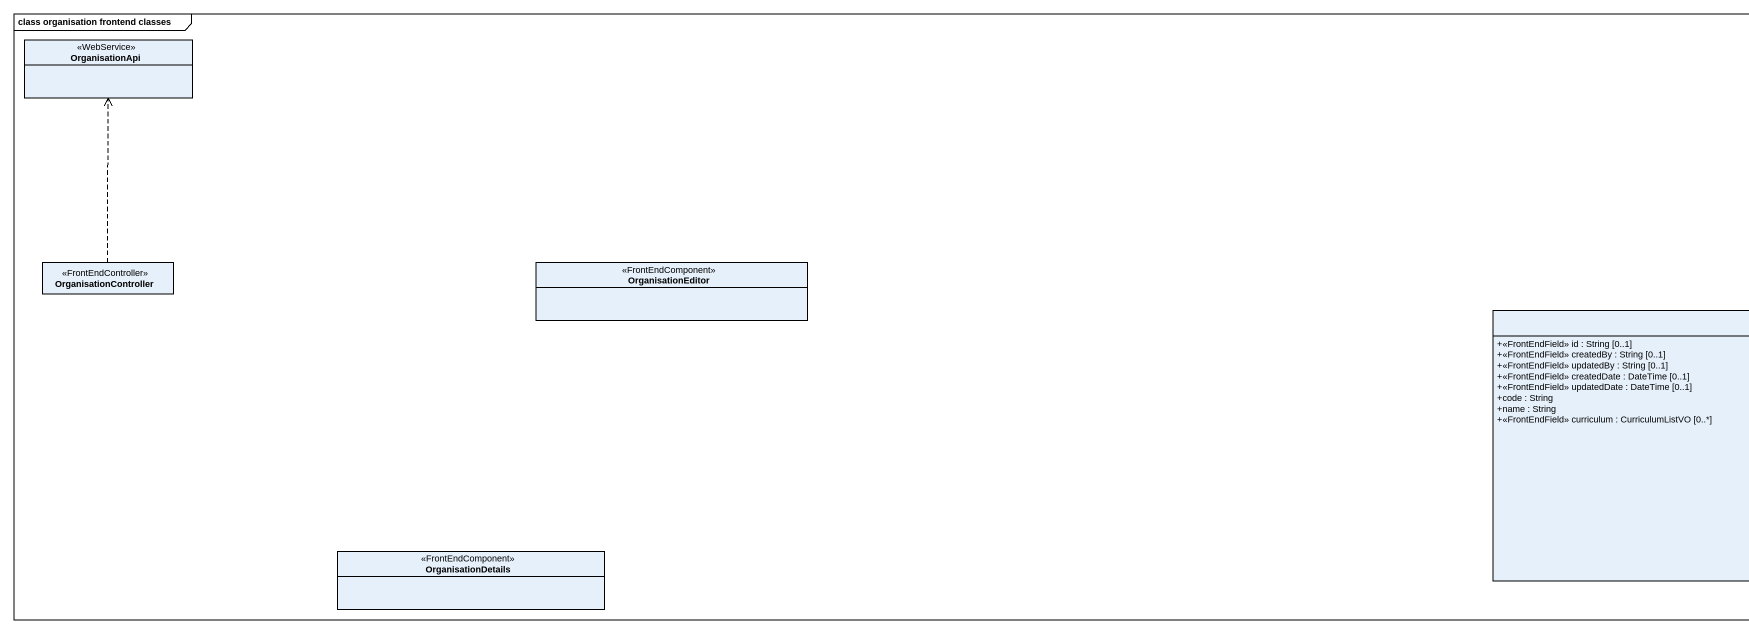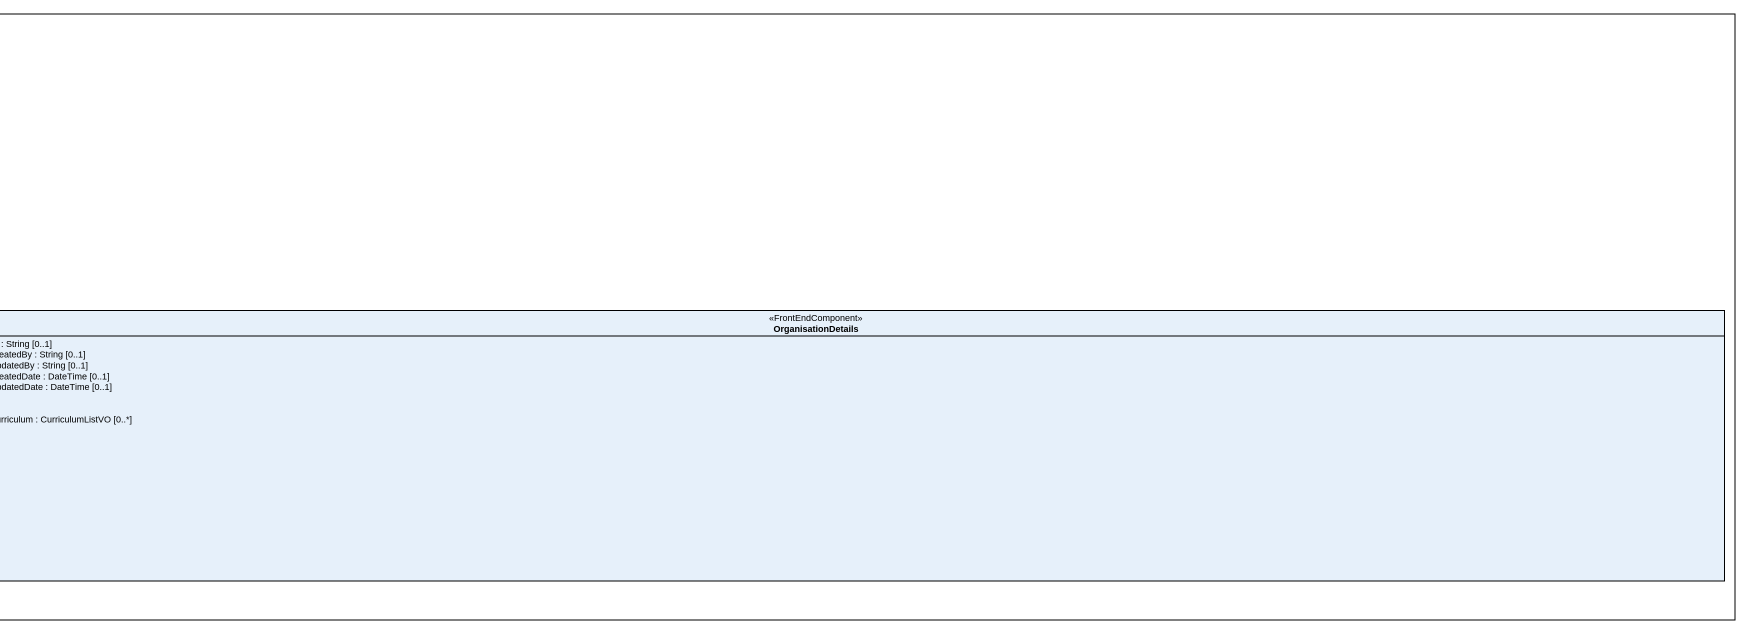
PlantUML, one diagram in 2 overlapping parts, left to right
@startuml
mainframe class organisation frontend classes
hide circle
hide empty members
skinparam classAttributeIconSize 0
class OrganisationApi <<WebService>>
class OrganisationController <<FrontEndController>>
class OrganisationEditor <<FrontEndComponent>>
class OrganisationDetails <<FrontEndComponent>> {
  +<<FrontEndField>> id : String [0..1]
  +<<FrontEndField>> createdBy : String [0..1]
  +<<FrontEndField>> updatedBy : String [0..1]
  +<<FrontEndField>> createdDate : DateTime [0..1]
  +<<FrontEndField>> updatedDate : DateTime [0..1]
  +code : String
  +name : String
  +<<FrontEndField>> curriculum : CurriculumListVO [0..*]
}
class "OrganisationDetails" as OrganisationDetails_2 <<FrontEndComponent>>
OrganisationController .up.> OrganisationApi
@enduml
